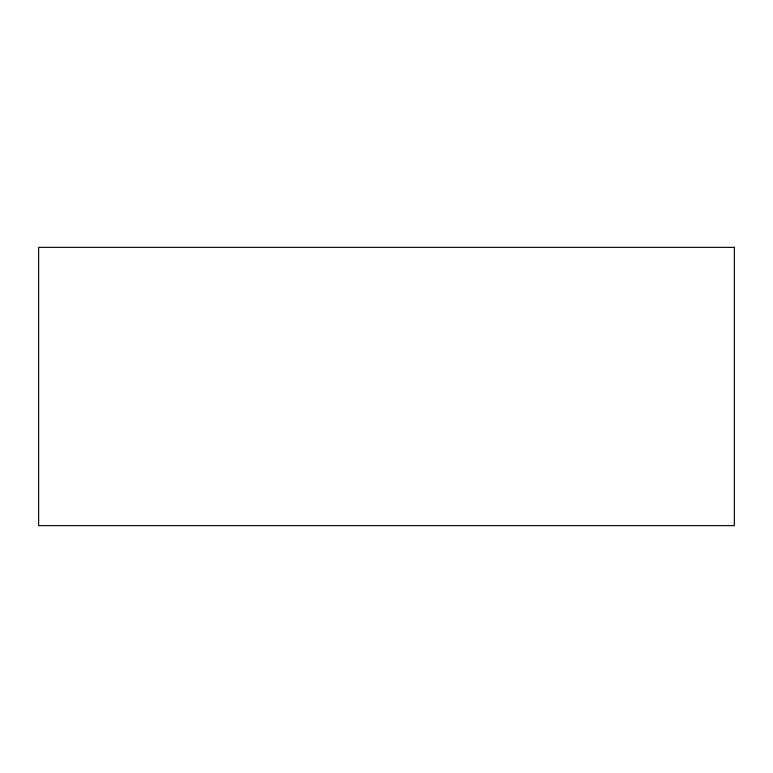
<?xml version="1.0" encoding="UTF-8"?>
<svg xmlns="http://www.w3.org/2000/svg" width="773" height="773" viewBox="0 0 773 773"><rect width="100%" height="100%" fill="white"/><g stroke="black" fill="none" stroke-linecap="round" stroke-linejoin="round"><path stroke-width="1.16" d="M734.35 247.36L38.65 247.36L38.65 525.64L734.35 525.64L734.35 247.36"/></g></svg>
